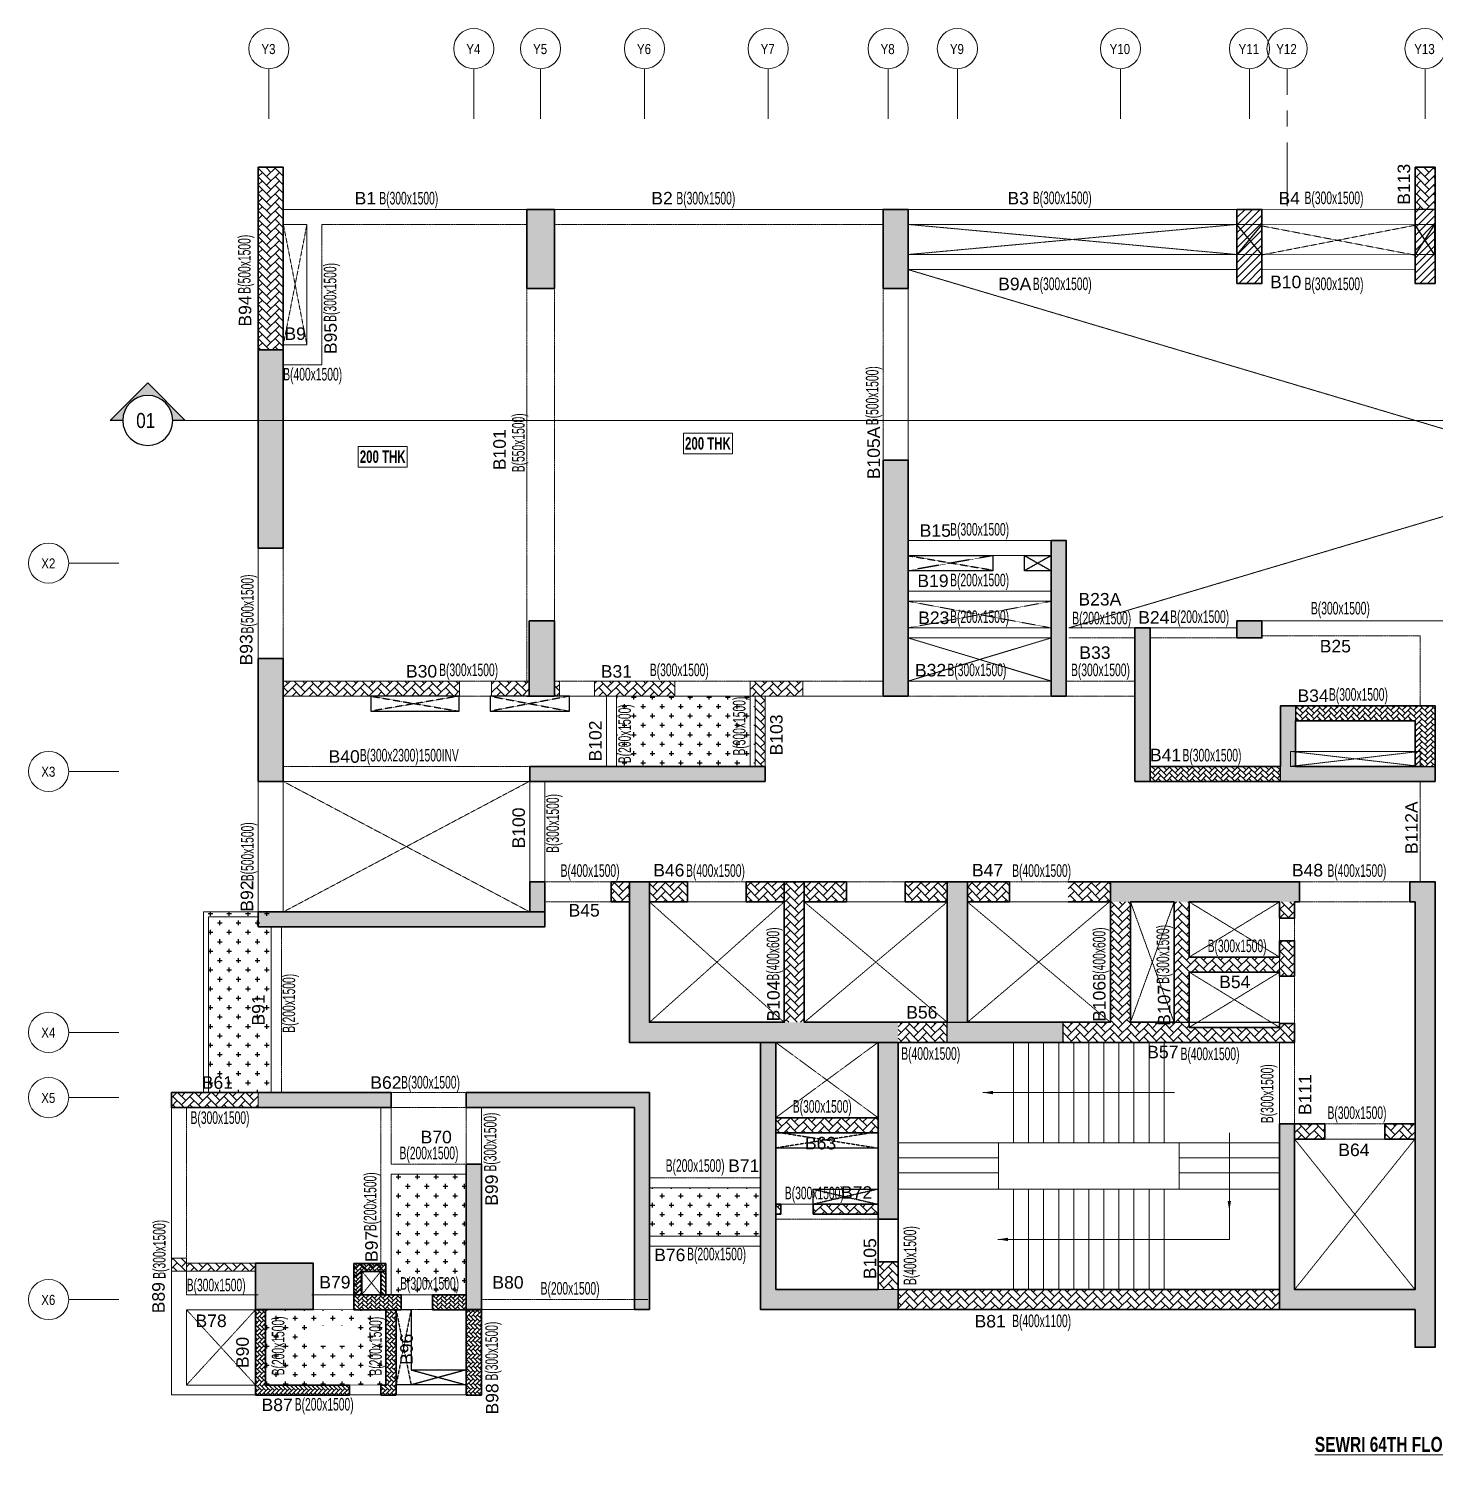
# Model space of a CAD drawing. Header units: millimetres. Extents: x 369 to 69813, y 228 to 29651.
# Drawn here: x 369 to 28383, y 1197 to 29651 of the extents above; entities that cross this region are included whole.
import ezdxf
from ezdxf.enums import TextEntityAlignment as Align

# ---------------------------------------------------------------- set-up
doc = ezdxf.new("R2010")
doc.units = ezdxf.units.MM
for name, pattern in [('ACAD_ISO04W100', [30, 24, -3, 0, -3]), ('Grid Line', [2222.5, 1270, -317.5, 317.5, -317.5]), ('HIDDEN', [0.375, 0.25, -0.125])]:
    doc.linetypes.add(name, pattern=pattern)
for name, color, linetype, lineweight in [('A-ANNO-DIMS', 8, 'Continuous', 15), ('A-ANNO-TAGS-SECT', 4, 'ACAD_ISO04W100', 25), ('A-DETL-MISC', 35, 'Continuous', 15), ('A-FLOR-IDEN', 11, 'Continuous', 9), ('A-GRIDS', 8, 'Continuous', 9), ('A-HIDD-ABVE', 8, 'HIDDEN', 20), ('G-ANNO-TEXT', 231, 'Continuous', 9), ('S-BEAM', 7, 'Continuous', 18), ('S-BEAM-IDEN', 2, 'Continuous', 9), ('S-COL HATCH', 9, 'Continuous', 0), ('S-COLS', 5, 'Continuous', 35), ('S-GRIDS', 8, 'Continuous', 9), ('S-WALL', 4, 'Continuous', 18)]:
    doc.layers.add(name, color=color, linetype=linetype, lineweight=lineweight)
for name, color, linetype in [('Beam Nos', 7, 'Continuous'), ('changes', 7, 'Continuous'), ('CUTOUT', 4, 'Continuous'), ('ENV', 6, 'Continuous'), ('SECTION LINE', 4, 'Continuous'), ('SUNK SLAB', 8, 'Continuous')]:
    doc.layers.add(name, color=color, linetype=linetype)
doc.styles.add('Arial Narrow', font='ARIALN.TTF', dxfattribs={"height": 400})
doc.styles.add('Dim.s & Anno.(Misc.)', font='ARIALN.TTF')
doc.styles.add('SC-BBS1', font='SansSerif')
doc.styles.add('Swis721 LtCn BT', font='swisscl.ttf', dxfattribs={"width": 0.9, "height": 233.355162})
doc.styles.add('Swis721 LtCn BT_2', font='swisscl.ttf', dxfattribs={"height": 244.992296})
doc.styles.add('Swis721 LtCn BT_B', font='', dxfattribs={"width": 0.9, "height": 246.918336})
doc.styles.get('Swis721 LtCn BT_B').set_extended_font_data('Swis721 LtCn BT', bold=True)
doc.dimstyles.new('A-GFC-100', dxfattribs={"dimscale": 100, "dimtxt": 1.75, "dimasz": 1.5, "dimexe": 1.5, "dimexo": 0, "dimgap": 1, "dimtad": 1, "dimdsep": 46, "dimtxsty": 'Dim.s & Anno.(Misc.)', "dimblk": 'ARCHTICK', "dimcen": 0, "dimdle": 1.5, "dimclrd": 256, "dimclre": 8, "dimclrt": 6, "dimazin": 2, "dimtfac": 1, "dimtix": 1, "dimtmove": 2, "dimatfit": 3, "dimfxl": 1, "dimtolj": 1, "dimlwd": -1, "dimlwe": 9, "dimarcsym": 0})
pattern_1 = [(45, (-31789576.34, 20738932.61), (0, 169.7056275), [360, -120]), (135, (-31789491.49, 20739017.46), (1e-14, 169.7056275), [360, -120])]
pattern_2 = [(45, (-31789576.34, 20738932.61), (0, 113.13708499), [240, -80]), (135, (-31789519.77, 20738989.18), (9e-15, 113.13708499), [240, -80])]
pattern_3 = [(45, (-31789576.35, 20548688.32), (-75.1300955, 75.1300955), [])]
pattern_4 = [(0, (-31349242.75, 21120579.93), (187.5, 187.5), [93.75, -281.25]), (90, (-31349195.87, 21120533.05), (-187.5, 187.5), [93.75, -281.25])]
pattern_5 = [(315, (-31091886.604, 20694843.886), (84.85281374, -1e-14), [180, -60]), (45, (-31091844.18, 20694801.46), (84.85281374, -2e-14), [180, -60])]
pattern_6 = [(45, (-31606066.84, 20756004.4), (0, 169.7056275), [360, -120]), (135, (-31605981.99, 20756089.26), (1e-14, 169.7056275), [360, -120])]

# ---------------------------------------------------------------- blocks, each defined once
blk = doc.blocks.new('_ARCHTICK')
at = {"color": 0, "linetype": 'ByBlock', "const_width": 0.15}
blk.add_lwpolyline([(-0.5, -0.5), (0.5, 0.5)], dxfattribs=at)
blk = doc.blocks.new('A$C6614787e')
at = {"layer": 'S-COL HATCH'}
h = blk.add_hatch(dxfattribs=at)
h.set_pattern_fill('AR-HBONE', color=256, scale=15)
h.set_pattern_definition([(45, (-31102020.92, 20625022.12), (0, 84.85281374), [180, -60]), (135, (-31101978.495, 20625064.55), (7e-15, 84.85281374), [180, -60])])
h.paths.add_polyline_path([(2600, 2625), (1960, 2625), (1960, 2000), (2120, 2000), (2120, 2466), (2600, 2466)])
h = blk.add_hatch(dxfattribs=at)
h.set_pattern_fill('AR-HBONE', color=256, scale=15)
h.set_pattern_definition([(45, (0, 0), (0, 84.8528), [180, -60]), (135, (42.426, 42.426), (7e-15, 84.8528), [180, -60])])
h.paths.add_polyline_path([(2600, 2466), (2500, 2466), (2500, 2000), (2600, 2000)])
h = blk.add_hatch(dxfattribs=at)
h.set_pattern_fill('AR-HBONE', color=256, scale=15)
h.set_pattern_definition([(45, (-31364182.66, 21103765.56), (0, 84.85281374), [180, -60]), (135, (-31364140.23, 21103807.99), (7e-15, 84.85281374), [180, -60])])
h.paths.add_polyline_path([(2900, 1700), (2900, 2000), (1960, 2000), (1960, 1700)])
h = blk.add_hatch(dxfattribs=at)
h.set_pattern_fill('AR-HBONE', color=256, scale=15)
h.set_pattern_definition([(45, (-31362782.653, 21103765.56), (0, 84.85281374), [180, -60]), (135, (-31362740.227, 21103807.99), (7e-15, 84.85281374), [180, -60])])
h.paths.add_polyline_path([(4200, 1700), (4200, 2000), (3530, 2000), (3530, 1700)])
h = blk.add_hatch(dxfattribs=at)
h.set_pattern_fill('AR-HBONE', color=256, scale=15, angle=-90)
h.set_pattern_definition(pattern_5)
edge = h.paths.add_edge_path()
edge.add_line((200, 1700), (200, 200))
edge.add_line((200, 200), (1870, 200))
edge.add_line((1870, 200), (1870, 0))
edge.add_line((1870, 0), (0, 0))
edge.add_line((0, 0), (0, 1700))
edge.add_line((0, 1700), (200, 1700))
h = blk.add_hatch(dxfattribs=at)
h.set_pattern_fill('AR-HBONE', color=256, scale=15, angle=-90)
h.set_pattern_definition(pattern_5)
h.paths.add_polyline_path([(2600, 200), (2500, 200), (2500, 0), (2800, 0), (2800, 1700), (2600, 1700)])
h = blk.add_hatch(dxfattribs=at)
h.set_pattern_fill('AR-HBONE', color=256, scale=15, angle=-90)
h.set_pattern_definition([(315, (21106265.21, 31371048.637), (84.85281374, -2e-14), [180, -60]), (45, (21106307.64, 31371006.21), (84.85281374, -2e-14), [180, -60])])
h.paths.add_polyline_path([(4200, 0), (4500, 0), (4500, 1700), (4200, 1700)])
at = {"layer": 'S-COLS', "elevation": 0}
for points in [[(2600, 2625), (1960, 2625), (1960, 2000), (2120, 2000), (2120, 2466), (2600, 2466), (2600, 2625)], [(200, 1700), (200, 200), (1870, 200), (1870, 0), (0, 0), (0, 1700), (200, 1700)]]:
    blk.add_lwpolyline(points, dxfattribs=at)
for points in [[(2600, 2466), (2500, 2466), (2500, 2000), (2600, 2000)], [(1960, 2000), (2900, 2000), (2900, 1700), (1960, 1700)], [(3530, 2000), (4200, 2000), (4200, 1700), (3530, 1700)], [(2600, 200), (2500, 200), (2500, 0), (2800, 0), (2800, 1700), (2600, 1700)], [(4500, 0), (4500, 1700), (4200, 1700), (4200, 0)]]:
    blk.add_lwpolyline(points, close=True, dxfattribs=at)
blk = doc.blocks.new('*U11')
blk.add_hatch(color=256).paths.add_polyline_path([(5, 0), (7.5, 0), (0, 7.5), (-7.5, 0), (-5, 0, -0.414214), (0, 5, -0.414214)])
at = {"lineweight": 20, "ltscale": 50}
blk.add_line((-5, 0), (-397.5, 0), dxfattribs=at)
at = {"linetype": 'Continuous'}
blk.add_lwpolyline([(5, 0), (7.5, 0), (0, 7.5), (-7.5, 0), (-5, 0)], dxfattribs=at)
blk.add_circle((0, 0), 5, dxfattribs=at)
at = {"color": 7, "style": 'Dim.s & Anno.(Misc.)'}
blk.add_attdef('SECTION-LETTER', text='', height=3, dxfattribs=at).set_placement((0, 0), align=Align.MIDDLE_CENTER)
blk = doc.blocks.new('*U10')
blk.add_hatch(color=256).paths.add_polyline_path([(5, 0), (7.5, 0), (0, 7.5), (-7.5, 0), (-5, 0, -0.414214), (0, 5, -0.414214)])
at = {"lineweight": 20, "ltscale": 50}
blk.add_line((-5, 0), (-225.54, 0), dxfattribs=at)
at = {"linetype": 'Continuous'}
blk.add_lwpolyline([(5, 0), (7.5, 0), (0, 7.5), (-7.5, 0), (-5, 0)], dxfattribs=at)
blk.add_circle((0, 0), 5, dxfattribs=at)
at = {"color": 7, "style": 'Dim.s & Anno.(Misc.)'}
blk.add_attdef('SECTION-LETTER', text='', height=3, dxfattribs=at).set_placement((0, 0), align=Align.MIDDLE_CENTER)
blk = doc.blocks.new('Grid - Type 1 Structural-6743905-11TH FLOOR LVL')
at = {"layer": 'A-GRIDS'}
blk.add_circle((0, 0), 4, dxfattribs=at)
blk = doc.blocks.new('A$Cf2260b48')
at = {"layer": 'S-GRIDS', "linetype": 'Grid Line'}
for p, q in [((-7583, 18003), (-7583, 19003)), ((-3500, 18003), (-3500, 19003)), ((-2170, 18003), (-2170, 19003)), ((-100, 18003), (-100, 19003)), ((2365, 18003), (2365, 19003)), ((4755, 18003), (4755, 19003)), ((6135, 18003), (6135, 19003)), ((9385, 18003), (9385, 19003)), ((11955, 18003), (11955, 19003)), ((12705, 16262), (12705, 19003)), ((15455, 18003), (15455, 19003)), ((-10572, 9150), (-11572, 9150)), ((-10572, 5000), (-11572, 5000)), ((-10572, -200), (-11572, -200)), ((-10572, -1500), (-11572, -1500)), ((-10572, -5525), (-11572, -5525))]:
    blk.add_line(p, q, dxfattribs=at)
at = {"layer": 'A-GRIDS', "xscale": 99.99999999999991, "yscale": 99.99999999999991, "zscale": 99.99999999999991}
for p in [(-7583, 19403), (-3500, 19403), (-2170, 19403), (-100, 19403), (2365, 19403), (4755, 19403), (6135, 19403), (9385, 19403), (11955, 19403), (12705, 19403), (15455, 19403)]:
    blk.add_blockref('Grid - Type 1 Structural-6743905-11TH FLOOR LVL', p, dxfattribs=at)
at = {"layer": 'A-GRIDS', "xscale": 99.99999999999991, "yscale": 99.99999999999991, "zscale": 99.99999999999991, "rotation": 89.99999999999982}
for p in [(-11972, 9150), (-11972, 5000), (-11972, -200), (-11972, -1500), (-11972, -5525)]:
    blk.add_blockref('Grid - Type 1 Structural-6743905-11TH FLOOR LVL', p, dxfattribs=at)
at = {"layer": 'A-GRIDS', "lineweight": 18, "char_height": 200, "attachment_point": 1, "style": 'Arial Narrow'}
for s, insert, width in [('Y3', (-7732, 19495), 352.74), ('Y4', (-3649, 19495), 352.74), ('Y5', (-2319, 19495), 352.74), ('Y6', (-249, 19495), 352.74), ('Y7', (2216, 19495), 352.74), ('Y8', (4606, 19495), 352.74), ('Y9', (5986, 19495), 352.74), ('Y10', (9170, 19495), 513.08), ('Y11', (11740, 19495), 513.08), ('Y12', (12490, 19495), 513.08), ('Y13', (15240, 19495), 513.08), ('X2', (-12119, 9244), 352.74), ('X3', (-12119, 5094), 352.74), ('X4', (-12119, -106), 352.74), ('X5', (-12119, -1406), 352.74), ('X6', (-12119, -5431), 352.74)]:
    blk.add_mtext(s, dxfattribs=dict(at, insert=insert, width=width))
blk = doc.blocks.new('A$Cfa8a0a46')
at = {"layer": 'CUTOUT', "color": 8, "linetype": 'HIDDEN'}
for p, q in [((11520, 3100), (9830, 2800)), ((9830, 3100), (11520, 2811)), ((12680, 3100), (12150, 2800)), ((12150, 3100), (12680, 2800)), ((880, 300), (-875, 1)), ((-875, 299), (880, 0)), ((3080, 300), (1500, 0)), ((3080, 300), (1500, 0)), ((1500, 300), (3080, 0)), ((9089, -8405), (7190, -8705)), ((7331, -8405), (9230, -8705)), ((9230, -9525), (7940, -9825)), ((7940, -9525), (9230, -9825)), ((-75, -11925), (-375, -13425)), ((-375, -11925), (-75, -13425)), ((-75, -13125), (1025, -13425)), ((1025, -13125), (-75, -13425))]:
    blk.add_line(p, q, dxfattribs=at)
at = {"layer": 'CUTOUT', "linetype": 'HIDDEN'}
blk.add_line((1500, 300), (3080, 0), dxfattribs=at)
at = {"layer": 'CUTOUT'}
for points in [[(9830, 3100), (11520, 3100), (11520, 2800), (9830, 2800)], [(12150, 3100), (12680, 3100), (12680, 2800), (12150, 2800)], [(-880, 0), (880, 0), (880, 300), (-880, 300)], [(1500, 0), (3080, 0), (3080, 300), (1500, 300)], [(7190, -8405), (9230, -8405), (9230, -8705), (7190, -8705)], [(7940, -9525), (9230, -9525), (9230, -9825), (7940, -9825)]]:
    blk.add_lwpolyline(points, close=True, dxfattribs=at)
blk.add_lwpolyline([(-375, -11925), (-75, -11925), (-75, -13125), (1025, -13125), (1025, -13425), (-375, -13425), (-375, -11925)], dxfattribs=at)

msp = doc.modelspace()

# ---------------------------------------------------------------- hatches: boundary and pattern name
at = {"layer": 'S-COL HATCH'}
h = msp.add_hatch(dxfattribs=at)
h.set_pattern_fill('AR-HBONE', color=256, scale=30)
h.set_pattern_definition(pattern_1)
h.paths.add_polyline_path([(4946, 26888), (5445, 26888), (5445, 23249), (4946, 23249)])
h = msp.add_hatch(dxfattribs=at)
h.set_pattern_fill('AR-HBONE', color=256, scale=30)
h.set_pattern_definition(pattern_1)
h.paths.add_polyline_path([(28396, 26888), (27996, 26888), (27996, 26054), (27996, 26054), (28396, 26054)])
at = {"layer": 'S-COL HATCH', "transparency": 33554687}
h = msp.add_hatch(color=256, dxfattribs=at)
h.dxf.hatch_style = 1
h.paths.add_polyline_path([(10296, 24473), (10846, 24473), (10846, 26048), (10296, 26048)])
h = msp.add_hatch(color=256, dxfattribs=at)
h.dxf.hatch_style = 1
h.paths.add_polyline_path([(17895, 26048), (17395, 26048), (17395, 24473), (17895, 24473)])
h = msp.add_hatch(color=256, dxfattribs=at)
h.dxf.hatch_style = 1
h.paths.add_polyline_path([(5445, 23249), (4946, 23249), (4946, 19299), (5445, 19299)])
h = msp.add_hatch(color=256, dxfattribs=at)
h.dxf.hatch_style = 1
h.paths.add_polyline_path([(17395, 21048), (17896, 21048), (17896, 16348), (17395, 16348)])
h = msp.add_hatch(color=256, dxfattribs=at)
h.dxf.hatch_style = 1
h.paths.add_polyline_path([(20746, 16348), (21046, 16348), (21046, 19448), (20746, 19448)])
h = msp.add_hatch(color=256, dxfattribs=at)
h.dxf.hatch_style = 1
h.paths.add_polyline_path([(10846, 17781), (10846, 17837), (10846, 17848), (10346, 17848), (10346, 16348), (10846, 16348)])
h = msp.add_hatch(color=256, dxfattribs=at)
h.dxf.hatch_style = 1
h.paths.add_polyline_path([(22716, 17708), (22416, 17708), (22416, 14648), (22716, 14648), (22716, 14948)])
h = msp.add_hatch(color=256, dxfattribs=at)
h.dxf.hatch_style = 1
h.paths.add_polyline_path([(24946, 17848), (24446, 17848), (24446, 17508), (24946, 17508)])
h = msp.add_hatch(color=256, dxfattribs=at)
h.dxf.hatch_style = 1
h.paths.add_polyline_path([(4946, 14648), (5445, 14648), (5445, 17099), (4946, 17099)])
at = {"layer": 'S-COL HATCH'}
h = msp.add_hatch(dxfattribs=at)
h.set_pattern_fill('AR-HBONE', color=256, scale=30)
h.set_pattern_definition(pattern_1)
h.paths.add_polyline_path([(8955, 16648), (5447, 16648), (5447, 16349), (8955, 16349)])
h = msp.add_hatch(dxfattribs=at)
h.set_pattern_fill('AR-HBONE', color=256, scale=30)
h.set_pattern_definition(pattern_1)
h.paths.add_polyline_path([(10346, 16648), (9596, 16648), (9596, 16347), (10126, 16347), (10126, 16348), (10346, 16348)])
h = msp.add_hatch(dxfattribs=at)
h.set_pattern_fill('AR-HBONE', color=256, scale=30)
h.set_pattern_definition(pattern_1)
h.paths.add_polyline_path([(10946, 16648), (10846, 16648), (10846, 16348), (10946, 16348)])
h = msp.add_hatch(dxfattribs=at)
h.set_pattern_fill('AR-HBONE', color=256, scale=30)
h.set_pattern_definition(pattern_1)
h.paths.add_polyline_path([(13246, 16648), (11646, 16648), (11646, 16348), (13246, 16348)])
h = msp.add_hatch(dxfattribs=at)
h.set_pattern_fill('AR-HBONE', color=256, scale=30)
h.set_pattern_definition(pattern_1)
h.paths.add_polyline_path([(14746, 16648), (14746, 16348), (15795, 16348), (15795, 16648)])
h = msp.add_hatch(dxfattribs=at)
h.set_pattern_fill('AR-HBONE', color=256, scale=30)
h.set_pattern_definition(pattern_1)
h.paths.add_polyline_path([(15046, 16348), (14846, 16348), (14846, 14948), (15046, 14948)])
at = {"layer": 'S-COL HATCH', "transparency": 33554687}
h = msp.add_hatch(color=256, dxfattribs=at)
h.dxf.hatch_style = 1
h.paths.add_polyline_path([(25316, 16158), (25616, 16158), (25616, 14948), (28396, 14948), (28396, 14648), (25316, 14648)])
at = {"layer": 'S-COL HATCH'}
h = msp.add_hatch(dxfattribs=at)
h.set_pattern_fill('AR-HBONE', color=256, scale=20)
h.set_pattern_definition(pattern_2)
h.paths.add_polyline_path([(27996, 15858), (27996, 14948), (27996, 14948), (27996, 14948), (28396, 14948), (28396, 16158), (25616, 16158), (25616, 15858), (25616, 15858)])
at = {"layer": 'S-COL HATCH', "transparency": 33554687}
h = msp.add_hatch(color=256, dxfattribs=at)
h.dxf.hatch_style = 1
h.paths.add_polyline_path([(15046, 14948), (14846, 14948), (10656, 14948), (10656, 14648), (15046, 14648)])
h.paths.add_polyline_path([(10656, 14948), (10356, 14948), (10356, 14648), (10656, 14648)])
at = {"layer": 'S-COL HATCH'}
h = msp.add_hatch(dxfattribs=at)
h.set_pattern_fill('AR-HBONE', color=256, scale=20)
h.set_pattern_definition(pattern_2)
h.paths.add_polyline_path([(22716, 14948), (22716, 14648), (25316, 14648), (25316, 14948)])
at = {"layer": 'S-COL HATCH', "transparency": 33554687}
h = msp.add_hatch(color=256, dxfattribs=at)
h.dxf.hatch_style = 1
h.paths.add_polyline_path([(10356, 12048), (10656, 12048), (10656, 12648), (10356, 12648)])
at = {"layer": 'S-COL HATCH'}
h = msp.add_hatch(dxfattribs=at)
h.set_pattern_fill('AR-HBONE', color=256, scale=30)
h.set_pattern_definition(pattern_6)
h.paths.add_polyline_path([(12341, 12248), (12341, 12648), (11976, 12648), (11976, 12248), (12065, 12248)])
at = {"layer": 'S-COL HATCH', "transparency": 33554687}
h = msp.add_hatch(color=256, dxfattribs=at)
h.dxf.hatch_style = 1
h.paths.add_polyline_path([(17696, 9448), (17696, 9848), (12741, 9848), (12741, 12648), (12341, 12648), (12341, 9448)])
at = {"layer": 'S-COL HATCH'}
h = msp.add_hatch(dxfattribs=at)
h.set_pattern_fill('AR-HBONE', color=256, scale=30)
h.set_pattern_definition(pattern_6)
h.paths.add_polyline_path([(13499, 12248), (13499, 12648), (12741, 12648), (12741, 12248)])
h = msp.add_hatch(dxfattribs=at)
h.set_pattern_fill('AR-HBONE', color=256, scale=30)
h.set_pattern_definition(pattern_6)
h.paths.add_polyline_path([(15426, 12648), (14669, 12648), (14669, 12248), (15426, 12248)])
h = msp.add_hatch(dxfattribs=at)
h.set_pattern_fill('AR-HBONE', color=256, scale=30)
h.set_pattern_definition(pattern_1)
h.paths.add_polyline_path([(15426, 9848), (15826, 9848), (15826, 12648), (15426, 12648)])
h = msp.add_hatch(dxfattribs=at)
h.set_pattern_fill('AR-HBONE', color=256, scale=30)
h.set_pattern_definition(pattern_6)
h.paths.add_polyline_path([(16666, 12648), (15826, 12648), (15826, 12248), (16666, 12248)])
h = msp.add_hatch(dxfattribs=at)
h.set_pattern_fill('AR-HBONE', color=256, scale=30)
h.set_pattern_definition(pattern_6)
h.paths.add_polyline_path([(18676, 12248), (18676, 12648), (17836, 12648), (17836, 12248)])
at = {"layer": 'S-COL HATCH', "transparency": 33554687}
h = msp.add_hatch(color=256, dxfattribs=at)
h.dxf.hatch_style = 1
h.paths.add_polyline_path([(18676, 12648), (19076, 12648), (19076, 9848), (18676, 9848)])
at = {"layer": 'S-COL HATCH'}
h = msp.add_hatch(dxfattribs=at)
h.set_pattern_fill('AR-HBONE', color=256, scale=30)
h.set_pattern_definition(pattern_6)
h.paths.add_polyline_path([(19916, 12248), (19916, 12648), (19076, 12648), (19076, 12248)])
h = msp.add_hatch(dxfattribs=at)
h.set_pattern_fill('AR-HBONE', color=256, scale=30)
h.set_pattern_definition(pattern_6)
h.paths.add_polyline_path([(21926, 12248), (21926, 12648), (21086, 12648), (21086, 12248), (21416, 12248)])
at = {"layer": 'S-COL HATCH', "transparency": 33554687}
h = msp.add_hatch(color=256, dxfattribs=at)
h.dxf.hatch_style = 1
h.paths.add_polyline_path([(21926, 12648), (25696, 12648), (25696, 12248), (21926, 12248)])
h = msp.add_hatch(color=256, dxfattribs=at)
h.dxf.hatch_style = 1
h.paths.add_polyline_path([(25596, 7823), (25296, 7823), (25296, 4523), (25296, 4123), (27996, 4123), (27996, 3373), (28396, 3373), (28396, 4523), (28396, 4523), (28396, 12648), (27895, 12648), (27895, 12248), (27996, 12248), (27996, 4523), (27995, 4523), (25596, 4523), (25596, 4523)])
at = {"layer": 'S-COL HATCH'}
h = msp.add_hatch(dxfattribs=at)
h.set_pattern_fill('AR-HBONE', color=256, scale=30)
h.set_pattern_definition(pattern_1)
h.paths.add_polyline_path([(23196, 12248), (23496, 12248), (23496, 11148), (25296, 11148), (25296, 11473), (25596, 11473), (25596, 10771), (25296, 10771), (25296, 10848), (23496, 10848), (23496, 9748), (25296, 9748), (25296, 9826), (25596, 9826), (25596, 9448), (20976, 9448), (20976, 9848), (23196, 9848)])
h = msp.add_hatch(dxfattribs=at)
h.set_pattern_fill('AR-HBONE', color=256, scale=30)
h.set_pattern_definition(pattern_1)
h.paths.add_polyline_path([(21926, 9848), (22326, 9848), (22326, 12248), (21926, 12248)])
h = msp.add_hatch(dxfattribs=at)
h.set_pattern_fill('AR-HBONE', color=256, scale=30)
h.set_pattern_definition(pattern_1)
h.paths.add_polyline_path([(25296, 12248), (25596, 12248), (25596, 11923), (25296, 11923)])
at = {"layer": 'S-COL HATCH', "transparency": 33554687}
h = msp.add_hatch(color=256, dxfattribs=at)
h.dxf.hatch_style = 1
h.paths.add_polyline_path([(4946, 12048), (4946, 11748), (10656, 11748), (10656, 12048)])
at = {"layer": 'S-COL HATCH'}
h = msp.add_hatch(dxfattribs=at)
h.set_pattern_fill('AR-HBONE', color=256, scale=30)
h.set_pattern_definition(pattern_1)
h.paths.add_polyline_path([(18676, 9848), (17696, 9848), (17696, 9448), (18676, 9448)])
at = {"layer": 'S-COL HATCH', "transparency": 33554687}
h = msp.add_hatch(color=256, dxfattribs=at)
h.dxf.hatch_style = 1
h.paths.add_polyline_path([(18676, 9848), (20976, 9848), (20976, 9448), (18676, 9448)])
h = msp.add_hatch(color=256, dxfattribs=at)
h.dxf.hatch_style = 1
h.paths.add_polyline_path([(15256, 9448), (14956, 9448), (14956, 4123), (15256, 4123), (17696, 4123), (17696, 4523), (15256, 4523), (15256, 6223), (15256, 6223), (15256, 6223)])
h = msp.add_hatch(color=256, dxfattribs=at)
h.dxf.hatch_style = 1
h.paths.add_polyline_path([(17696, 9448), (17296, 9448), (17296, 9448), (17296, 7948), (17296, 7948), (17296, 7648), (17296, 5923), (17696, 5923)])
at = {"layer": 'S-COL HATCH'}
h = msp.add_hatch(dxfattribs=at)
h.set_pattern_fill('AR-HBONE', color=256, scale=30)
h.set_pattern_definition(pattern_1)
h.paths.add_polyline_path([(4946, 8148), (4946, 8448), (3216, 8448), (3216, 8148)])
at = {"layer": 'S-COL HATCH', "transparency": 33554687}
h = msp.add_hatch(color=256, dxfattribs=at)
h.dxf.hatch_style = 1
h.paths.add_polyline_path([(7591, 8448), (4946, 8448), (4946, 8148), (7591, 8148)])
h = msp.add_hatch(color=256, dxfattribs=at)
h.dxf.hatch_style = 1
h.paths.add_polyline_path([(12741, 8448), (9091, 8448), (9091, 8148), (12441, 8148), (12441, 4123), (12741, 4123)])
at = {"layer": 'S-COL HATCH'}
h = msp.add_hatch(dxfattribs=at)
h.set_pattern_fill('AR-HBONE', color=256, scale=30)
h.set_pattern_definition(pattern_1)
h.paths.add_polyline_path([(17296, 7948), (15256, 7948), (15256, 7648), (17296, 7648)])
h = msp.add_hatch(dxfattribs=at)
h.set_pattern_fill('AR-HBONE', color=256, scale=30)
h.set_pattern_definition([(45, (-31789576.34, 20687003.61), (0, 169.7056275), [360, -120]), (135, (-31789491.49, 20687088.46), (1e-14, 169.7056275), [360, -120])])
h.paths.add_polyline_path([(26196, 7523), (26196, 7823), (25596, 7823), (25596, 7523)])
h.paths.add_polyline_path([(27996, 7523), (27996, 7823), (27396, 7823), (27396, 7523)])
at = {"layer": 'S-COL HATCH', "transparency": 33554687}
h = msp.add_hatch(color=256, dxfattribs=at)
h.dxf.hatch_style = 1
h.paths.add_polyline_path([(9391, 7021), (9091, 7021), (9091, 4123), (9391, 4123)])
at = {"layer": 'S-COL HATCH'}
h = msp.add_hatch(dxfattribs=at)
h.set_pattern_fill('AR-HBONE', color=256, scale=30)
h.set_pattern_definition(pattern_1)
h.paths.add_polyline_path([(15356, 6223), (15256, 6223), (15256, 6023), (15356, 6023)])
h = msp.add_hatch(dxfattribs=at)
h.set_pattern_fill('AR-HBONE', color=256, scale=30)
h.set_pattern_definition(pattern_1)
h.paths.add_polyline_path([(16006, 6223), (16006, 6023), (17296, 6023), (17296, 6223)])
h = msp.add_hatch(dxfattribs=at)
h.set_pattern_fill('AR-HBONE', color=256, scale=30)
h.set_pattern_definition([(45, (-31789576.35, 20548688.32), (0, 169.7056275), [360, -120]), (135, (-31789491.5, 20548773.17), (1e-14, 169.7056275), [360, -120])])
h.paths.add_polyline_path([(3516, 4888), (3516, 5148), (3216, 5148), (3216, 4888)])
h = msp.add_hatch(dxfattribs=at)
h.set_pattern_fill('AR-HBONE', color=256, scale=30)
h.set_pattern_definition([(45, (-31789576.34, 20639214.61), (0, 169.7056275), [360, -120]), (135, (-31789491.49, 20639299.46), (1e-14, 169.7056275), [360, -120])])
h.paths.add_polyline_path([(7391, 5048), (7391, 4888), (7011, 4888), (7011, 4421), (6851, 4421), (6851, 5048)])
h.paths.add_polyline_path([(3516, 5048), (4891, 5048), (4891, 4888), (3516, 4888)])
at = {"layer": 'S-COL HATCH', "transparency": 33554687}
h = msp.add_hatch(color=256, dxfattribs=at)
h.dxf.hatch_style = 1
h.paths.add_polyline_path([(6041, 5048), (4891, 5048), (4891, 4123), (6041, 4123)])
at = {"layer": 'S-COL HATCH'}
h = msp.add_hatch(dxfattribs=at)
h.set_pattern_fill('AR-HBONE', color=256, scale=30)
h.set_pattern_definition(pattern_1)
h.paths.add_polyline_path([(17696, 5073), (17296, 5073), (17296, 4523), (17696, 4523)])
h = msp.add_hatch(dxfattribs=at)
h.set_pattern_fill('AR-HBONE', color=256, scale=30)
h.set_pattern_definition(pattern_1)
h.paths.add_polyline_path([(17696, 4523), (25296, 4523), (25296, 4123), (17696, 4123)])
at = {"layer": 'SUNK SLAB'}
h = msp.add_hatch(dxfattribs=at)
h.set_pattern_fill('ANSI31', color=8, scale=850, style=0)
h.set_pattern_definition(pattern_3)
h.paths.add_polyline_path([(24446, 24573), (24946, 24573), (24946, 26048), (24446, 26048)])
h = msp.add_hatch(dxfattribs=at)
h.set_pattern_fill('ANSI31', color=8, scale=850, style=0)
h.set_pattern_definition(pattern_3)
h.paths.add_polyline_path([(27996, 26054), (28396, 26054), (28396, 24573), (27996, 24573)])
h = msp.add_hatch(dxfattribs=at)
h.set_pattern_fill('CROSS', color=8, scale=750, style=0)
h.set_pattern_definition(pattern_4)
h.paths.add_polyline_path([(12086, 16348), (12086, 14948), (14846, 14948), (14846, 16348)])
h.paths.add_polyline_path([(12512, 14950), (12512, 16223), (11985, 16223), (11985, 14950)], flags=9)
h = msp.add_hatch(dxfattribs=at)
h.set_pattern_fill('CROSS', color=8, scale=750, style=0)
h.set_pattern_definition(pattern_4)
h.paths.add_polyline_path([(5206, 12048), (3856, 12048), (3856, 8448), (5206, 8448)])
h = msp.add_hatch(dxfattribs=at)
h.set_pattern_fill('CROSS', color=8, scale=750, style=0)
h.set_pattern_definition([(0, (-31349242.75, 21120579.91), (187.5, 187.5), [93.75, -281.25]), (90, (-31349195.87, 21120533.04), (-187.5, 187.5), [93.75, -281.25])])
h.paths.add_polyline_path([(9091, 6821), (7591, 6821), (7591, 4421), (9091, 4421)])
h.paths.add_polyline_path([(7711, 4378), (9110, 4378), (9110, 4906), (7711, 4906)], flags=9)
h = msp.add_hatch(dxfattribs=at)
h.set_pattern_fill('CROSS', color=8, scale=750, style=0)
h.set_pattern_definition(pattern_4)
h.paths.add_polyline_path([(14956, 5588), (14956, 6548), (12741, 6548), (12741, 5588)])
h = msp.add_hatch(dxfattribs=at)
h.set_pattern_fill('CROSS', color=8, scale=750, style=0)
h.set_pattern_definition(pattern_4)
h.paths.add_polyline_path([(7491, 2622), (7491, 4123), (5091, 4121), (5091, 2620)])
h.paths.add_polyline_path([(5924, 3394), (5924, 3806), (6902, 3806), (6902, 3394)], flags=0)
h.paths.add_polyline_path([(5553, 2752), (5553, 4025), (5026, 4025), (5026, 2752)], flags=9)
h.paths.add_polyline_path([(7549, 2745), (7549, 4018), (7021, 4018), (7021, 2745)], flags=9)
h.paths.add_polyline_path([(5879, 3342), (6928, 3342), (6928, 3860), (5879, 3860)], flags=24)

# ---------------------------------------------------------------- linework, layer by layer
at = {"layer": 'A-ANNO-DIMS', "ltscale": 500, "elevation": 0}
msp.add_lwpolyline([(23505, 5523), (24296, 5523), (24296, 6088)], dxfattribs=at)
at = {"layer": 'A-DETL-MISC'}
for p, q in [((19996, 9448), (19996, 7448)), ((20296, 9448), (20296, 7448)), ((20596, 9448), (20596, 7448)), ((20896, 9448), (20896, 7448)), ((21196, 9448), (21196, 7448)), ((21496, 9448), (21496, 7448)), ((21796, 9448), (21796, 7448)), ((22096, 9448), (22096, 7448)), ((22396, 9448), (22396, 7448)), ((22696, 9448), (22696, 7448)), ((22996, 9448), (22996, 7448)), ((19996, 4523), (19996, 6523)), ((20296, 4523), (20296, 6523)), ((20596, 4523), (20596, 6523)), ((20896, 4523), (20896, 6523)), ((21196, 4523), (21196, 6523)), ((21496, 4523), (21496, 6523)), ((21796, 4523), (21796, 6523)), ((22096, 4523), (22096, 6523)), ((22396, 4523), (22396, 6523)), ((22696, 4523), (22696, 6523)), ((22996, 4523), (22996, 6523))]:
    msp.add_line(p, q, dxfattribs=at)
at = {"layer": 'A-DETL-MISC', "elevation": 0}
for points in [[(19696, 7448), (17696, 7448)], [(23296, 7448), (25296, 7448)], [(19696, 7148), (17696, 7148)], [(23296, 7148), (25296, 7148)], [(19696, 6848), (17696, 6848)], [(23296, 6848), (25296, 6848)], [(19696, 6523), (17696, 6523)], [(23296, 6523), (25296, 6523)]]:
    msp.add_lwpolyline(points, dxfattribs=at)
msp.add_lwpolyline([(23296, 7448), (23296, 6523), (19696, 6523), (19696, 7448)], close=True, dxfattribs=at)
at = {"layer": 'A-FLOR-IDEN', "color": 8, "flags": 128}
for points in [[(14394, 21586), (14394, 21174), (13417, 21174), (13417, 21586)], [(7914, 21322), (7914, 20910), (6936, 20910), (6936, 21322)]]:
    msp.add_lwpolyline(points, close=True, dxfattribs=at)
at = {"layer": 'A-HIDD-ABVE', "linetype": 'HIDDEN'}
for p, q in [((5916, 25748), (5445, 23348)), ((5916, 23348), (5446, 25748)), ((17895, 25748, 0), (24446, 25148, 0)), ((17895, 25148, 0), (24446, 25748)), ((24946, 25141), (27996, 25731)), ((24946, 25718), (27996, 25136)), ((17895, 24848, 0), (41896, 17708)), ((45096, 24848, 0), (21096, 17708)), ((20746, 19148), (20746, 19148)), ((17896, 18238, 0), (20696, 17717)), ((17896, 17708, 0), (20746, 18238)), ((17895, 16648, 0), (20746, 17508)), ((17896, 17508, 0), (20746, 16648, 0)), ((25516, 15248), (28096, 14948)), ((25516, 14948), (28096, 15248)), ((5445, 14648), (10356, 12048)), ((5445, 12048), (10344, 14648, 0)), ((12741, 12248), (15426, 9848)), ((12741, 9848), (15426, 12248)), ((15826, 12248), (18676, 9848)), ((15826, 9848), (18676, 12248)), ((19076, 12248), (21926, 9848)), ((19076, 9848), (21906, 12248)), ((22326, 12248), (23196, 9848)), ((22326, 9848), (23196, 12248)), ((23496, 12248), (25296, 11148)), ((23496, 11148), (25296, 12248)), ((23496, 10848), (25296, 9748)), ((23496, 9748), (25296, 10848)), ((15256, 9448, 0), (17296, 7948)), ((15256, 7948), (17296, 9448)), ((25596, 7523), (27996, 4523)), ((25596, 4523), (27996, 7523)), ((7011, 4888), (7391, 4423)), ((7011, 4423), (7391, 4888)), ((4891, 2620), (3516, 4121)), ((3516, 2620), (4891, 4121))]:
    msp.add_line(p, q, dxfattribs=at)
at = {"layer": 'ENV'}
for p, q in [((24946, 25148), (24446, 25748)), ((24946, 25748), (24446, 25148)), ((28387, 25148), (27995, 25748)), ((28387, 25748), (27996, 25148))]:
    msp.add_line(p, q, dxfattribs=at)
at = {"layer": 'S-BEAM'}
for p, q in [((5445, 26048), (10846, 26048)), ((10846, 26048), (17395, 26048, 0)), ((17896, 26048, 0), (24446, 26048, 0)), ((24946, 26048), (27996, 26054)), ((5445, 25748), (5916, 25748)), ((5916, 23348), (5916, 25748)), ((17896, 25748, 0), (24446, 25748)), ((24946, 25743), (27996, 25749)), ((17896, 25148, 0), (24446, 25148, 0)), ((24946, 25148, 0), (27996, 25154, 0)), ((17896, 24848, 0), (24446, 24848)), ((24946, 24843, 0), (27996, 24849, 0)), ((17895, 21048, 0), (17896, 24513, 0)), ((5445, 23348), (5916, 23348)), ((18146, 19448, 0), (17896, 19448, 0)), ((17896, 19448, 0), (20746, 19448, 0)), ((4946, 19299), (4946, 17099)), ((17896, 19148, 0), (20746, 19148, 0)), ((20746, 19148, 0), (20746, 19148, 0)), ((17896, 18438), (20746, 18438)), ((17896, 18238), (20746, 18238)), ((17896, 17708, 0), (20746, 17708, 0)), ((21096, 17708), (24454, 17708)), ((22716, 17708), (24446, 17708)), ((24946, 17848), (38054, 17848, 0)), ((17896, 17508, 0), (20746, 17508)), ((17896, 16648), (20746, 16648, 0)), ((10846, 16348), (11886, 16348)), ((11886, 16348), (11886, 14948)), ((12086, 16348), (14746, 16348)), ((12086, 16348), (12086, 14948)), ((15046, 16348), (17395, 16348, 0)), ((4946, 14648), (4946, 12048)), ((5445, 14648), (5445, 12048)), ((5445, 14648, 0), (10344, 14648, 0)), ((10356, 12648), (10356, 14648, 0)), ((12741, 12248), (15426, 12248)), ((15826, 12248), (18676, 12248)), ((19076, 12248), (21906, 12248)), ((25296, 9826), (25296, 12248)), ((5206, 8448), (5206, 11748)), ((25296, 9448), (25296, 7823)), ((3216, 8148), (3216, 2423)), ((26196, 7523), (27396, 7523)), ((7591, 6821), (9091, 6821)), ((7591, 6821), (7591, 4421)), ((12741, 6548), (14956, 6548)), ((15356, 6223), (16006, 6223)), ((12741, 5588), (14956, 5588)), ((12741, 5388), (14956, 5388)), ((7011, 4888), (7391, 4888)), ((7011, 4888), (7011, 4421)), ((7391, 4888), (7391, 4421)), ((4946, 4421), (3516, 4421)), ((6016, 4421), (9091, 4421)), ((5097, 4121), (3516, 4121)), ((3516, 2620), (3516, 4121)), ((4891, 4123), (4891, 2620)), ((5091, 4121), (7491, 4123)), ((5091, 4123), (5091, 2620)), ((7491, 4123), (7491, 2623)), ((7691, 4123), (7891, 4123)), ((7691, 4123), (7691, 2623)), ((8672, 4123), (9091, 4123)), ((9091, 4123), (9092, 2623)), ((9391, 4123), (12707, 4123)), ((9391, 4123), (9391, 2423)), ((3514, 2620), (4891, 2620)), ((5091, 2620), (7491, 2622)), ((7691, 2622), (9091, 2623)), ((9391, 2423), (3216, 2423))]:
    msp.add_line(p, q, dxfattribs=at)
at = {"layer": 'S-BEAM', "linetype": 'HIDDEN'}
for p, q in [((6216, 25748), (10296, 25748)), ((6216, 22948), (6216, 25748)), ((10846, 25748), (17395, 25748, 0)), ((10296, 24473), (10296, 16648)), ((10846, 24473), (10846, 17848)), ((17396, 24473, 0), (17396, 21048)), ((6216, 23248), (6216, 23248)), ((6216, 22948), (5445, 22948)), ((5445, 19299), (5445, 17099)), ((21096, 17508, 0), (22416, 17508, 0)), ((22716, 17508), (24446, 17508)), ((24946, 17548), (28096, 17548)), ((28096, 16158), (28096, 17548)), ((5445, 16648), (10296, 16648)), ((10846, 16648), (17395, 16648, 0)), ((21046, 16648), (22416, 16648)), ((5445, 16349), (10296, 16347)), ((14746, 16348, 0), (14746, 14948, 0)), ((15046, 16348, 0), (15046, 14948, 0)), ((17896, 16348, 0), (20746, 16348, 0)), ((21046, 16348), (22416, 16348)), ((5445, 14948, 0), (10356, 14948, 0)), ((10656, 14648), (10656, 12648)), ((28096, 14648), (28096, 12648)), ((10656, 12648), (12341, 12648)), ((12741, 12648), (15426, 12648)), ((15826, 12648), (18676, 12648)), ((19076, 12648), (21926, 12648)), ((25696, 12648), (27895, 12648)), ((10656, 12248), (12341, 12248)), ((25596, 9826), (25596, 12248)), ((25696, 12248), (27895, 12248)), ((5406, 8448), (5406, 11748)), ((25596, 9448), (25596, 7823)), ((7591, 8448), (9091, 8448)), ((3516, 8148), (3516, 4421)), ((7391, 8148), (7391, 4888)), ((7591, 8148), (7591, 7021)), ((7591, 8148), (9091, 8148)), ((9091, 8148), (9091, 7021)), ((9391, 8148), (9391, 7021)), ((26196, 7823), (27396, 7823)), ((7591, 7021), (9091, 7021)), ((12741, 6748), (14956, 6748)), ((15256, 5923), (17296, 5923)), ((9391, 4323), (12707, 4323)), ((7891, 4123), (8741, 4123))]:
    msp.add_line(p, q, dxfattribs=at)
at = {"layer": 'S-BEAM', "color": 5}
for p, q in [((3516, 5148), (3216, 5148)), ((3216, 5148), (3216, 4888)), ((3516, 5048), (3516, 5148))]:
    msp.add_line(p, q, dxfattribs=at)
at = {"layer": 'S-BEAM', "color": 5, "elevation": 0}
for points in [[(8955, 16649), (5447, 16649), (5447, 16349), (8955, 16349)], [(9596, 16648), (10346, 16648), (10346, 16347), (9596, 16347)], [(10846, 16648), (10946, 16648), (10946, 16348), (10846, 16348)], [(11646, 16648), (13246, 16648), (13246, 16348), (11646, 16348)], [(14746, 16648), (15795, 16648), (15795, 16348), (14746, 16348)], [(14846, 16348), (15046, 16348), (15046, 14948), (14846, 14948)], [(7391, 5048), (7391, 4888), (7011, 4888), (7011, 4421), (6851, 4421), (6851, 5048)]]:
    msp.add_lwpolyline(points, close=True, dxfattribs=at)
at = {"layer": 'S-BEAM', "elevation": 0}
msp.add_lwpolyline([(28096, 14948), (25516, 14948), (25516, 15248), (28096, 15248)], close=True, dxfattribs=at)
at = {"layer": 'S-BEAM', "color": 5, "elevation": 0}
msp.add_lwpolyline([(3516, 5048), (4891, 5048), (4891, 4888), (3216, 4888), (3216, 5048)], dxfattribs=at)
at = {"layer": 'S-COL HATCH'}
for p, q in [((25616, 15858), (25616, 16158)), ((17296, 5073), (17696, 5073))]:
    msp.add_line(p, q, dxfattribs=at)
at = {"layer": 'S-COL HATCH', "transparency": 33554687}
msp.add_line((4946, 8448), (4946, 8148), dxfattribs=at)
at = {"layer": 'S-COL HATCH', "elevation": 0}
msp.add_lwpolyline([(17696, 4523), (17296, 4523), (17296, 5073), (17696, 5073)], close=True, dxfattribs=at)
at = {"layer": 'S-COLS'}
for p, q in [((5445, 26888), (5445, 26888)), ((5445, 23249), (4946, 23249)), ((10356, 14648, 0), (10356, 14948, 0)), ((22716, 14948), (22716, 14648)), ((11976, 12648), (11976, 12248)), ((11976, 12648), (12341, 12648)), ((12741, 12648), (13499, 12648)), ((13499, 12248), (13499, 12648)), ((14669, 12648), (14669, 12248)), ((14669, 12648), (15426, 12648)), ((15826, 12648), (16666, 12648)), ((16666, 12248), (16666, 12648)), ((17836, 12648), (17836, 12248)), ((17836, 12648), (19916, 12648)), ((19916, 12248), (19916, 12648)), ((21086, 12648), (21926, 12648)), ((11976, 12248), (12341, 12248)), ((13499, 12248), (12741, 12248)), ((14669, 12248), (15426, 12248)), ((15826, 12248), (16666, 12248)), ((17836, 12248), (18676, 12248)), ((19076, 12248), (19916, 12248)), ((21086, 12248), (21926, 12248)), ((12741, 8448), (9091, 8448)), ((9091, 8448), (9091, 8148)), ((12741, 8448), (12741, 4123)), ((9091, 8148), (12441, 8148)), ((12441, 8148), (12441, 4123)), ((25296, 7823), (25296, 4523)), ((25596, 7823), (25596, 4523)), ((17296, 5923), (17696, 5923)), ((17296, 5073), (17696, 5073)), ((25296, 4523), (25296, 4123)), ((12741, 4123), (12441, 4123))]:
    msp.add_line(p, q, dxfattribs=at)
at = {"layer": 'S-COLS', "elevation": 0}
for points in [[(5445, 26888), (5445, 19299), (4946, 19299), (4946, 26888)], [(27996, 26888), (28396, 26888), (28396, 24573), (27996, 24573)], [(10296, 26048), (10846, 26048), (10846, 24473), (10296, 24473)], [(17895, 26048), (17395, 26048), (17395, 24473), (17895, 24473)], [(24446, 24573), (24946, 24573), (24946, 26048), (24446, 26048)], [(17395, 21048), (17896, 21048), (17896, 16348), (17395, 16348)], [(20746, 19448), (21046, 19448), (21046, 16348), (20746, 16348)], [(22416, 17708), (22416, 14648), (28396, 14648), (28396, 16158), (25316, 16158), (25316, 14948), (22716, 14948), (22716, 17708), (22416, 17708)], [(24446, 17848), (24446, 17508), (24946, 17508), (24946, 17848)], [(4946, 17099), (5445, 17099), (5445, 14648), (4946, 14648)], [(27996, 15858), (25616, 15858), (25616, 14948), (27996, 14948)], [(22326, 9848), (23196, 9848), (23196, 12248), (22326, 12248)], [(4946, 11748), (10656, 11748), (10656, 12048), (4946, 12048)], [(3216, 8448), (7591, 8448), (7591, 8148), (3216, 8148)], [(17296, 7948), (15256, 7948), (15256, 7648), (17296, 7648)], [(9091, 7021), (9391, 7021), (9391, 4123), (9091, 4123)], [(4891, 4123), (6041, 4123), (6041, 5048), (4891, 5048)]]:
    msp.add_lwpolyline(points, close=True, dxfattribs=at)
for points in [[(17395, 24473), (17395, 26048), (17896, 26048), (17896, 24473)], [(17896, 21048), (17896, 16348), (17395, 16348), (17395, 21048)], [(10346, 16348), (10346, 17848), (10846, 17848), (10846, 16348), (10296, 16348)], [(10356, 14648), (15046, 14648), (15046, 14948), (10356, 14948)], [(21926, 12648), (25696, 12648), (25696, 12248), (25596, 12248), (25596, 11923), (25296, 11923), (25296, 12248), (24396, 12248), (23496, 12248), (23496, 11148), (25296, 11148), (25296, 11473), (25596, 11473), (25596, 10771), (25296, 10771), (25296, 10848), (23496, 10848), (23496, 9748), (24396, 9748), (25296, 9748), (25296, 9826), (25596, 9826), (25596, 9448), (23496, 9448), (23496, 9448), (12341, 9448), (12341, 12648), (12741, 12648), (12741, 9848), (15426, 9848), (15426, 12648)], [(15426, 12648), (15826, 12648)], [(15826, 12648), (15826, 9848), (18676, 9848), (18676, 12648)], [(18676, 12648), (19076, 12648)], [(19076, 12648), (19076, 9848), (21926, 9848), (21926, 12648)], [(28396, 4523), (28396, 12648), (27895, 12648), (27895, 12248), (27996, 12248), (27996, 4523), (25596, 4523)], [(14956, 9448), (14956, 4123), (15256, 4123)], [(15256, 4523), (15256, 9448)], [(17296, 9448), (17296, 4523)], [(17296, 4123), (17696, 4123), (17696, 9448)], [(25596, 7523), (26196, 7523), (26196, 7823), (25296, 7823)], [(27996, 7523), (27396, 7523), (27396, 7823), (27996, 7823)], [(15356, 6223), (15256, 6223)], [(15256, 6023), (15356, 6023)], [(15356, 6023), (15356, 6223)], [(16006, 6223), (16006, 6023)], [(17296, 6223), (16006, 6223)], [(16006, 6023), (17296, 6023)], [(17296, 4523), (15256, 4523)], [(25296, 4523), (17696, 4523), (17696, 4123), (27996, 4123)], [(27996, 4123), (27996, 3373), (28396, 3373), (28396, 4523)], [(15256, 4123), (17296, 4123)]]:
    msp.add_lwpolyline(points, dxfattribs=at)
at = {"layer": 'S-COLS', "color": 5, "elevation": 0}
msp.add_lwpolyline([(10356, 12648), (10656, 12648), (10656, 12048), (10356, 12048)], close=True, dxfattribs=at)
at = {"layer": 'S-WALL', "color": 7}
for p, q in [((3856, 12048), (4946, 12048)), ((3856, 8448), (3856, 12048)), ((4946, 11948), (3956, 11948)), ((3956, 11948), (3956, 8448))]:
    msp.add_line(p, q, dxfattribs=at)
at = {"layer": 'SECTION LINE'}
for p, q in [((27996, 26054), (28396, 26054)), ((23196, 9848), (25296, 9848))]:
    msp.add_line(p, q, dxfattribs=at)
at = {"layer": 'SECTION LINE', "const_width": 20, "elevation": 0}
for points in [[(24446, 25748), (24946, 25748), (24946, 25148), (24446, 25148)], [(27996, 25748), (28387, 25748), (28387, 25148), (27996, 25148)]]:
    msp.add_lwpolyline(points, close=True, dxfattribs=at)
at = {"layer": 'SECTION LINE', "elevation": 0}
for points in [[(25316, 16158), (25616, 16158), (25616, 14948), (28396, 14948), (28396, 14648), (25316, 14648)], [(18676, 9848), (20976, 9848), (20976, 9448), (18676, 9448)]]:
    msp.add_lwpolyline(points, close=True, dxfattribs=at)

# ---------------------------------------------------------------- block references
at = {"layer": 'A-ANNO-TAGS-SECT'}
ref = msp.add_blockref('*U10', (2743, 21841), dxfattribs=dict(at, xscale=-99.63369610839109, yscale=99.63369610839109, zscale=99.63369610839109))
ref.add_attrib('SECTION-LETTER', '01', dxfattribs={"layer": '0', "color": 7, "height": 298.9, "style": 'Dim.s & Anno.(Misc.)'}).set_placement((2704, 21841), align=Align.MIDDLE_CENTER)
at = {"layer": 'A-ANNO-TAGS-SECT', "xscale": 99.63369610839109, "yscale": 99.63369610839109, "zscale": 99.63369610839109}
msp.add_blockref('*U11', (59751, 21841), dxfattribs=at).add_auto_attribs({'SECTION-LETTER': '01'})
at = {"layer": 'Beam Nos'}
msp.add_blockref('A$Cfa8a0a46', (8066, 16048), dxfattribs=at)
at = {"layer": 'changes'}
msp.add_blockref('A$C6614787e', (4891, 2420), dxfattribs=at)
at = {"layer": 'S-WALL'}
msp.add_blockref('A$Cf2260b48', (12741, 9848), dxfattribs=at)

# ---------------------------------------------------------------- texts
at = {"layer": 'A-FLOR-IDEN', "color": 1, "char_height": 246.9, "width": 1155, "attachment_point": 2, "line_spacing_factor": 0.964267, "style": 'Swis721 LtCn BT_B'}
for insert in [(13906, 21508), (7425, 21244)]:
    msp.add_mtext('200 THK', dxfattribs=dict(at, insert=insert))
at = {"layer": 'Beam Nos', "style": 'SC-BBS1'}
for s, p in [('B113', (27974, 26548)), ('B94', (4883, 24023, 0)), ('B95', (6586, 23475)), ('B101', (9954, 21258, 0)), ('B105A', (17408, 21195)), ('B93', (4905, 17270, 0)), ('B103', (15469, 15575)), ('B102', (11862, 15454, 0)), ('B112A', (28126, 13727, 0)), ('B100', (10334, 13721, 0)), ('B92', (4920, 12364, 0)), ('B104', (15411, 10273)), ('B106', (21904, 10265)), ('B107', (23196, 10186)), ('B91', (5147, 10094)), ('B111', (26004, 8407)), ('B99', (9795, 6503, 0)), ('B97', (7402, 5383, 0)), ('B105', (17334, 5138)), ('B89', (3157, 4361)), ('B90', (4832, 3269)), ('B96', (8100, 3332)), ('B98', (9806, 2343, 0))]:
    msp.add_text(s, height=250, rotation=90, dxfattribs=at).set_placement(p, align=Align.BOTTOM_CENTER)
for s, p in [('B1', (7080, 26071)), ('B2', (12991, 26071)), ('B3', (20088, 26071)), ('B4', (25489, 26072)), ('B9A', (20020, 24362)), ('B10', (25419, 24402)), ('B9', (5681, 23371)), ('B15', (18437, 19448, 0)), ('B19', (18391, 18447)), ('B23A', (21716, 18079, 0)), ('B23', (18406, 17710, 0)), ('B24', (22791, 17717)), ('B25', (26408, 17145, 0)), ('B33', (21618, 17016, 0)), ('B30', (8200, 16644)), ('B31', (12082, 16641)), ('B32', (18343, 16666)), ('B34', (25965, 16157)), ('B40', (6658, 14945, 0)), ('B41', (23025, 14975)), ('B46', (13127, 12680)), ('B47', (19478, 12681)), ('B48', (25853, 12681)), ('B45', (11440, 11881)), ('B54', (24404, 10454)), ('B56', (18168, 9848)), ('B57', (22970, 9056)), ('B61', (4131, 8448)), ('B62', (7489, 8448)), ('B70', (8492, 7362)), ('B63', (16150, 7241)), ('B64', (26778, 7107)), ('B71', (14620, 6791)), ('B72', (16868, 6257)), ('B76', (13146, 5014)), ('B79', (6473, 4469)), ('B80', (9922, 4466)), ('B78', (4006, 3701)), ('B81', (19530, 3692)), ('B87', (5322, 2026))]:
    msp.add_text(s, height=250, dxfattribs=at).set_placement(p, align=Align.BOTTOM_CENTER)
at = {"layer": 'G-ANNO-TEXT', "color": 6, "insert": (26000, 1588), "char_height": 300, "width": 13985.28, "attachment_point": 1, "line_spacing_factor": 0.971848, "style": 'Swis721 LtCn BT_2'}
msp.add_mtext('{\\fSwis721 LtCn BT|b1|i0|c0|p34;\\LSEWRI 64TH FLOOR FRAMING PLAN (SWIMMING POOL DECK SLAB  LEVEL)}', dxfattribs=at)
at = {"layer": 'S-BEAM-IDEN', "style": 'Swis721 LtCn BT', "width": 0.8}
for s, rotation, p in [('B(300x1500)', 360, (7358, 26147, 0)), ('B(300x1500)', 360, (13277, 26147, 0)), ('B(300x1500)', 360, (20379, 26153, 0)), ('B(300x1500)', 360, (25795, 26153, 0)), ('B(500x1500)', 90, (4794, 24368, 0)), ('B(300x1500)', 90, (6502, 23806)), ('B(300x1500)', 360, (20379, 24440, 0)), ('B(300x1500)', 360, (25795, 24440, 0)), ('B(400x1500)', 360, (5443, 22638)), ('B(500x1500)', 90, (17304, 21748, 0)), ('B(550x1500)', 90, (10254, 20809)), ('B(300x1500)', 360, (18733, 19547)), ('B(200x1500)', 360, (18733, 18537, 0)), ('B(500x1500)', 90, (4854, 17598)), ('B(200x1500)', 360, (18733, 17807, 0)), ('B(200x1500)', 360, (21166, 17779)), ('B(200x1500)', 360, (23118, 17807)), ('B(300x1500)', 360, (8551, 16747)), ('B(300x1500)', 360, (12749, 16747)), ('B(300x1500)', 360, (18679, 16747)), ('B(300x1500)', 360, (21141, 16747)), ('B(300x1500)', 360, (26281, 16257, 0)), ('B(300x1500)', 90, (14654, 15164, 0)), ('B(200x1500)', 90, (12371, 15012)), ('B(300x2300)1500INV', 360, (6971, 15047, 0)), ('B(300x1500)', 360, (23363, 15047, 0)), ('B(300x1500)', 90, (10937, 13224)), ('B(500x1500)', 90, (4854, 12660)), ('B(400x1500)', 360, (10971, 12747)), ('B(400x1500)', 360, (13469, 12747)), ('B(400x1500)', 360, (19969, 12747)), ('B(400x1500)', 360, (26251, 12747)), ('B(400x600)', 90, (15327, 10679, 0)), ('B(400x600)', 90, (21827, 10679, 0)), ('B(300x1500)', 90, (23097, 10616, 0)), ('B(300x1500)', 360, (23864, 11247, 0)), ('B(200x1500)', 90, (5680, 9640)), ('B(400x1500)', 360, (17759, 9101)), ('B(400x1500)', 360, (23325, 9096)), ('B(300x1500)', 90, (25174, 7838)), ('B(300x1500)', 360, (7791, 8529)), ('B(300x1500)', 360, (15597, 8047)), ('B(300x1500)', 90, (9692, 6875)), ('B(300x1500)', 360, (26253, 7922)), ('B(200x1500)', 360, (7761, 7120)), ('B(200x1500)', 360, (13064, 6869)), ('B(200x1500)', 90, (7300, 5685)), ('B(300x1500)', 360, (15439, 6322)), ('B(300x1500)', 90, (3098, 4737)), ('B(400x1500)', 90, (18057, 4613)), ('B(200x1500)', 360, (13492, 5106)), ('B(300x1500)', 360, (3520, 4489)), ('B(300x1500)', 360, (7774, 4520)), ('B(200x1500)', 360, (10573, 4422)), ('B(400x1100)', 360, (19969, 3775, 0)), ('B(200x1500)', 90, (5466, 2814)), ('B(200x1500)', 90, (7407, 2807)), ('B(300x1500)', 90, (9721, 2709)), ('B(200x1500)', 360, (5673, 2112))]:
    msp.add_text(s, height=250, rotation=rotation, dxfattribs=at).set_placement(p)
for p in [(25922, 17976), (3597, 7824)]:
    msp.add_text('B(300x1500)', height=250, dxfattribs=at).set_placement(p)

# ---------------------------------------------------------------- leaders
at = {"layer": 'A-ANNO-DIMS', "ltscale": 500}
for points in [[(19384, 8448), (23205, 8448)], [(24296, 6088), (24296, 7649)], [(19684, 5523), (23505, 5523)]]:
    msp.add_leader(points, dimstyle='A-GFC-100', override={"dimasz": 2, "dimtad": 0, "dimfxl": 0.18, "dimarcsym": 1}, dxfattribs=at)

doc.saveas('drawing.dxf')
